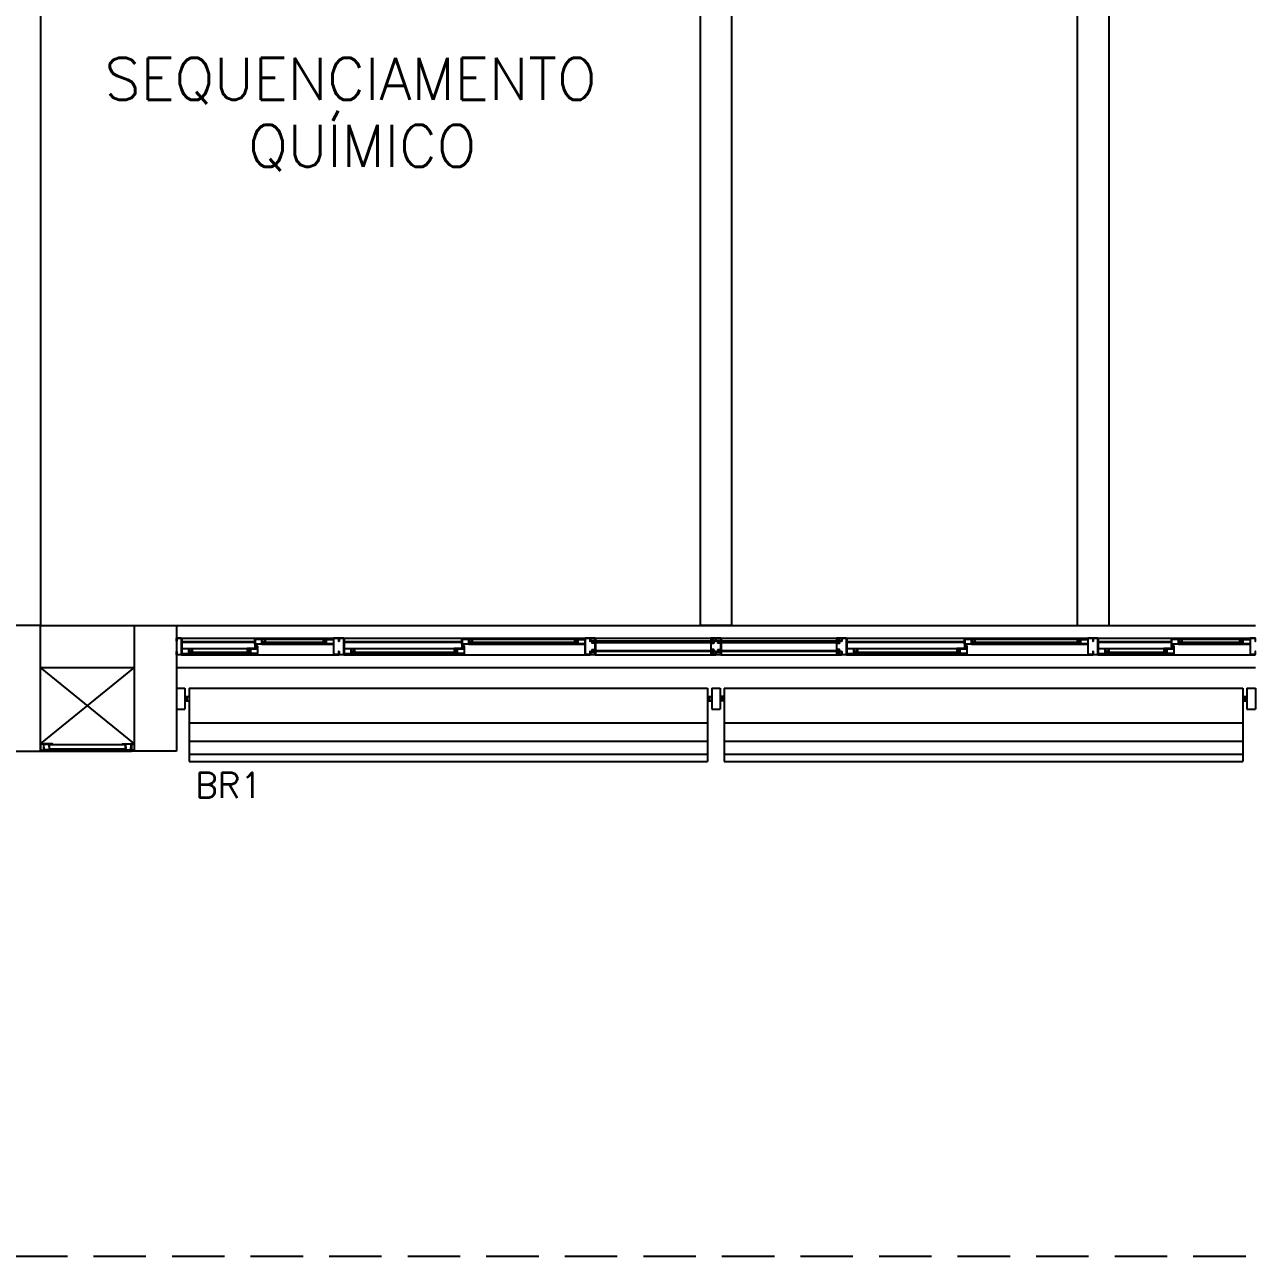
# Model space of a CAD drawing. Header units: millimetres. Extents: x 2686 to 2939, y 1294 to 1441.
# Drawn here: x 2766.4 to 2772.27, y 1419.51 to 1425.39 of the extents above; entities that cross this region are included whole.
import ezdxf

# ---------------------------------------------------------------- set-up
doc = ezdxf.new("R2010")
doc.units = ezdxf.units.MM
doc.linetypes.add('HIDDEN', pattern=[0.375, 0.25, -0.125])
for name, color, linetype in [('AR-ALV', 2, 'Continuous'), ('AR-BRISES', 1, 'Continuous'), ('AR-ESQ', 1, 'Continuous'), ('AR-ESTC', 3, 'Continuous'), ('AR-PEITORIL', 1, 'Continuous'), ('AR-PROJ', 1, 'HIDDEN'), ('BR-LINHAS', 1, 'Continuous'), ('BR-MONTANTE', 242, 'Continuous'), ('BR-PAINEL', 1, 'Continuous'), ('BR-SUPORTE', 1, 'Continuous'), ('BR-TEXTO', 2, 'Continuous'), ('DT-ESQ-BAGUETE-C', 1, 'Continuous'), ('DT-ESQ-BAGUETE-V', 1, 'Continuous'), ('DT-ESQ-CHAPA DOBRADA-V', 1, 'Continuous'), ('DT-ESQ-MARCO-V', 1, 'Continuous'), ('DT-ESQ-PERFIL CADEIRA-C', 2, 'Continuous'), ('DT-ESQ-PERFIL CADEIRA-V', 2, 'Continuous'), ('DT-ESQ-PERFIL U SIMPLES-C', 2, 'Continuous'), ('DT-ESQ-PERFIL U-C', 2, 'Continuous'), ('DT-ESQ-PERFIL U-V', 1, 'Continuous'), ('DT-ESQ-VENEZIANA-C', 1, 'Continuous'), ('DT-ESQ-VENEZIANA-V', 1, 'Continuous'), ('DT-ESQ-VIDRO-C', 2, 'Continuous'), ('DT-ESQ-VIDRO-V', 71, 'Continuous'), ('DT-TXTMOD', 1, 'Continuous'), ('PLAT-CONG', 7, 'Continuous'), ('TEXTO', 2, 'Continuous')]:
    doc.layers.add(name, color=color, linetype=linetype)
doc.styles.add('S10', font='simplex.shx', dxfattribs={"height": 0.1})
doc.styles.add('S12', font='simplex.shx', dxfattribs={"width": 1.1, "height": 0.12})
doc.styles.add('UNB-100', font='simplex.shx', dxfattribs={"height": 0.2})

# ---------------------------------------------------------------- blocks, each defined once
blk = doc.blocks.new('A$C34151AAB')
at = {"layer": 'AR-PROJ'}
blk.add_line((29.4449, 17.7097), (1.7321, 17.7097), dxfattribs=at)
blk = doc.blocks.new('EF31-P')
at = {"layer": 'DT-ESQ-BAGUETE-C', "ltscale": 0.1}
for points in [[(0.0735, -0.125), (0.06, -0.125), (0.06, -0.1235), (0.073, -0.1235, 0.414214), (0.0735, -0.123), (0.0735, -0.112, 0.414214), (0.073, -0.1115), (0.06, -0.1115), (0.06, -0.11), (0.0735, -0.11, -0.414214), (0.075, -0.1115), (0.075, -0.1235, -0.414214)], [(0.339, -0.125), (0.3525, -0.125), (0.3525, -0.1235), (0.3395, -0.1235, -0.414214), (0.339, -0.123), (0.339, -0.112, -0.414214), (0.3395, -0.1115), (0.3525, -0.1115), (0.3525, -0.11), (0.339, -0.11, 0.414214), (0.3375, -0.1115), (0.3375, -0.1235, 0.414214)], [(0.4225, -0.08), (0.409, -0.08), (0.409, -0.0785), (0.422, -0.0785, 0.414214), (0.4225, -0.078), (0.4225, -0.067, 0.414214), (0.422, -0.0665), (0.409, -0.0665), (0.409, -0.065), (0.4225, -0.065, -0.414214), (0.424, -0.0665), (0.424, -0.0785, -0.414214)], [(0.7015, -0.08), (0.715, -0.08), (0.715, -0.0785), (0.702, -0.0785, -0.414214), (0.7015, -0.078), (0.7015, -0.067, -0.414214), (0.702, -0.0665), (0.715, -0.0665), (0.715, -0.065), (0.7015, -0.065, 0.414214), (0.7, -0.0665), (0.7, -0.0785, 0.414214)], [(0.8485, -0.125), (0.835, -0.125), (0.835, -0.1235), (0.848, -0.1235, 0.414214), (0.8485, -0.123), (0.8485, -0.112, 0.414214), (0.848, -0.1115), (0.835, -0.1115), (0.835, -0.11), (0.8485, -0.11, -0.414214), (0.85, -0.1115), (0.85, -0.1235, -0.414214)], [(1.3265, -0.125), (1.34, -0.125), (1.34, -0.1235), (1.327, -0.1235, -0.414214), (1.3265, -0.123), (1.3265, -0.112, -0.414214), (1.327, -0.1115), (1.34, -0.1115), (1.34, -0.11), (1.3265, -0.11, 0.414214), (1.325, -0.1115), (1.325, -0.1235, 0.414214)], [(1.41, -0.08), (1.3965, -0.08), (1.3965, -0.0785), (1.4095, -0.0785, 0.414214), (1.41, -0.078), (1.41, -0.067, 0.414214), (1.4095, -0.0665), (1.3965, -0.0665), (1.3965, -0.065), (1.41, -0.065, -0.414214), (1.4115, -0.0665), (1.4115, -0.0785, -0.414214)], [(1.9015, -0.08), (1.915, -0.08), (1.915, -0.0785), (1.902, -0.0785, -0.414214), (1.9015, -0.078), (1.9015, -0.067, -0.414214), (1.902, -0.0665), (1.915, -0.0665), (1.915, -0.065), (1.9015, -0.065, 0.414214), (1.9, -0.0665), (1.9, -0.0785, 0.414214)], [(3.2485, -0.125), (3.235, -0.125), (3.235, -0.1235), (3.248, -0.1235, 0.414214), (3.2485, -0.123), (3.2485, -0.112, 0.414214), (3.248, -0.1115), (3.235, -0.1115), (3.235, -0.11), (3.2485, -0.11, -0.414214), (3.25, -0.1115), (3.25, -0.1235, -0.414214)], [(3.7265, -0.125), (3.74, -0.125), (3.74, -0.1235), (3.727, -0.1235, -0.414214), (3.7265, -0.123), (3.7265, -0.112, -0.414214), (3.727, -0.1115), (3.74, -0.1115), (3.74, -0.11), (3.7265, -0.11, 0.414214), (3.725, -0.1115), (3.725, -0.1235, 0.414214)], [(3.81, -0.08), (3.7965, -0.08), (3.7965, -0.0785), (3.8095, -0.0785, 0.414214), (3.81, -0.078), (3.81, -0.067, 0.414214), (3.8095, -0.0665), (3.7965, -0.0665), (3.7965, -0.065), (3.81, -0.065, -0.414214), (3.8115, -0.0665), (3.8115, -0.0785, -0.414214)], [(4.3015, -0.08), (4.315, -0.08), (4.315, -0.0785), (4.302, -0.0785, -0.414214), (4.3015, -0.078), (4.3015, -0.067, -0.414214), (4.302, -0.0665), (4.315, -0.0665), (4.315, -0.065), (4.3015, -0.065, 0.414214), (4.3, -0.0665), (4.3, -0.0785, 0.414214)], [(4.4485, -0.125), (4.435, -0.125), (4.435, -0.1235), (4.448, -0.1235, 0.414214), (4.4485, -0.123), (4.4485, -0.112, 0.414214), (4.448, -0.1115), (4.435, -0.1115), (4.435, -0.11), (4.4485, -0.11, -0.414214), (4.45, -0.1115), (4.45, -0.1235, -0.414214)], [(4.714, -0.125), (4.7275, -0.125), (4.7275, -0.1235), (4.7145, -0.1235, -0.414214), (4.714, -0.123), (4.714, -0.112, -0.414214), (4.7145, -0.1115), (4.7275, -0.1115), (4.7275, -0.11), (4.714, -0.11, 0.414214), (4.7125, -0.1115), (4.7125, -0.1235, 0.414214)], [(4.7975, -0.08), (4.784, -0.08), (4.784, -0.0785), (4.797, -0.0785, 0.414214), (4.7975, -0.078), (4.7975, -0.067, 0.414214), (4.797, -0.0665), (4.784, -0.0665), (4.784, -0.065), (4.7975, -0.065, -0.414214), (4.799, -0.0665), (4.799, -0.0785, -0.414214)], [(5.0765, -0.08), (5.09, -0.08), (5.09, -0.0785), (5.077, -0.0785, -0.414214), (5.0765, -0.078), (5.0765, -0.067, -0.414214), (5.077, -0.0665), (5.09, -0.0665), (5.09, -0.065), (5.0765, -0.065, 0.414214), (5.075, -0.0665), (5.075, -0.0785, 0.414214)]]:
    blk.add_lwpolyline(points, format="xyb", close=True, dxfattribs=at)
at = {"layer": 'DT-ESQ-BAGUETE-V', "ltscale": 0.1}
for p, q in [((0.0735, -0.11), (0.339, -0.11)), ((0.4225, -0.065), (0.7015, -0.065)), ((0.8485, -0.11), (1.3265, -0.11)), ((1.41, -0.065), (1.9015, -0.065)), ((3.2485, -0.11), (3.7265, -0.11)), ((3.81, -0.065), (4.3015, -0.065)), ((4.4485, -0.11), (4.714, -0.11)), ((4.7975, -0.065), (5.0765, -0.065))]:
    blk.add_line(p, q, dxfattribs=at)
at = {"layer": 'DT-ESQ-CHAPA DOBRADA-V', "ltscale": 0.1}
for p, q in [((0.025, -0.077), (0.374, -0.077)), ((0.025, -0.08), (0.374, -0.08)), ((0.8, -0.077), (1.3615, -0.077)), ((0.8, -0.08), (1.3615, -0.08)), ((3.2, -0.077), (3.7615, -0.077)), ((3.2, -0.08), (3.7615, -0.08)), ((4.4, -0.077), (4.749, -0.077)), ((4.4, -0.08), (4.749, -0.08))]:
    blk.add_line(p, q, dxfattribs=at)
at = {"layer": 'DT-ESQ-MARCO-V', "ltscale": 0.1}
for p, q in [((1.9985, -0.06), (2.5515, -0.06)), ((2.5985, -0.06), (3.1515, -0.06)), ((1.9985, -0.14), (2.5515, -0.14)), ((2.5985, -0.14), (3.1515, -0.14))]:
    blk.add_line(p, q, dxfattribs=at)
at = {"layer": 'DT-ESQ-PERFIL CADEIRA-C', "ltscale": 0.1}
for p, q in [((0.376, -0.0885), (0.4225, -0.0885)), ((0.75, -0.0885), (0.7015, -0.0885)), ((1.3635, -0.0885), (1.41, -0.0885)), ((1.95, -0.0885), (1.9015, -0.0885)), ((3.7635, -0.0885), (3.81, -0.0885)), ((4.35, -0.0885), (4.3015, -0.0885)), ((4.751, -0.0885), (4.7975, -0.0885)), ((5.125, -0.0885), (5.0765, -0.0885)), ((0.025, -0.1335), (0.0735, -0.1335)), ((0.3855, -0.1335), (0.339, -0.1335)), ((0.8, -0.1335), (0.8485, -0.1335)), ((1.373, -0.1335), (1.3265, -0.1335)), ((3.2, -0.1335), (3.2485, -0.1335)), ((3.773, -0.1335), (3.7265, -0.1335)), ((4.4, -0.1335), (4.4485, -0.1335)), ((4.7605, -0.1335), (4.714, -0.1335))]:
    blk.add_line(p, q, dxfattribs=at)
for points in [[(0.0735, -0.135), (0.025, -0.135), (0.025, -0.1335), (0.06, -0.1335, -0.198912), (0.0589, -0.1331, -0.198913), (0.0585, -0.132), (0.0585, -0.112, 0.414214), (0.058, -0.1115), (0.025, -0.1115), (0.025, -0.11), (0.0585, -0.11, -0.414214), (0.06, -0.1115), (0.06, -0.1235), (0.06, -0.125), (0.06, -0.132), (0.0735, -0.132, -1)], [(0.339, -0.132, 1), (0.339, -0.135), (0.3855, -0.135, 0.414214), (0.3875, -0.133), (0.3875, -0.112, 0.414214), (0.3855, -0.11), (0.354, -0.11, 0.414214), (0.3525, -0.1115), (0.3525, -0.132)], [(0.3525, -0.1335, 0.198913), (0.3536, -0.1331, 0.198913), (0.354, -0.132), (0.354, -0.112, -0.414214), (0.3545, -0.1115), (0.3855, -0.1115, -0.414214), (0.386, -0.112), (0.386, -0.133, -0.414214), (0.3855, -0.1335)], [(0.4225, -0.087, -1), (0.4225, -0.09), (0.376, -0.09, -0.414214), (0.374, -0.088), (0.374, -0.067, -0.414214), (0.376, -0.065), (0.4075, -0.065, -0.414214), (0.409, -0.0665), (0.409, -0.087)], [(0.409, -0.0885, -0.198913), (0.4079, -0.0881, -0.198913), (0.4075, -0.087), (0.4075, -0.067, 0.414214), (0.407, -0.0665), (0.376, -0.0665, 0.414214), (0.3755, -0.067), (0.3755, -0.088, 0.414214), (0.376, -0.0885)], [(0.7015, -0.09), (0.75, -0.09), (0.75, -0.0885), (0.715, -0.0885, 0.198912), (0.7161, -0.0881, 0.198913), (0.7165, -0.087), (0.7165, -0.067, -0.414214), (0.717, -0.0665), (0.75, -0.0665), (0.75, -0.065), (0.7165, -0.065, 0.414214), (0.715, -0.0665), (0.715, -0.0785), (0.715, -0.08), (0.715, -0.087), (0.7015, -0.087, 1)], [(0.8485, -0.135), (0.8, -0.135), (0.8, -0.1335), (0.835, -0.1335, -0.198912), (0.8339, -0.1331, -0.198913), (0.8335, -0.132), (0.8335, -0.112, 0.414214), (0.833, -0.1115), (0.8, -0.1115), (0.8, -0.11), (0.8335, -0.11, -0.414214), (0.835, -0.1115), (0.835, -0.1235), (0.835, -0.125), (0.835, -0.132), (0.8485, -0.132, -1)], [(1.3265, -0.132, 1), (1.3265, -0.135), (1.373, -0.135, 0.414214), (1.375, -0.133), (1.375, -0.112, 0.414214), (1.373, -0.11), (1.3415, -0.11, 0.414214), (1.34, -0.1115), (1.34, -0.132)], [(1.34, -0.1335, 0.198913), (1.3411, -0.1331, 0.198913), (1.3415, -0.132), (1.3415, -0.112, -0.414214), (1.342, -0.1115), (1.373, -0.1115, -0.414214), (1.3735, -0.112), (1.3735, -0.133, -0.414214), (1.373, -0.1335)], [(1.41, -0.087, -1), (1.41, -0.09), (1.3635, -0.09, -0.414214), (1.3615, -0.088), (1.3615, -0.067, -0.414214), (1.3635, -0.065), (1.395, -0.065, -0.414214), (1.3965, -0.0665), (1.3965, -0.087)], [(1.3965, -0.0885, -0.198913), (1.3954, -0.0881, -0.198913), (1.395, -0.087), (1.395, -0.067, 0.414214), (1.3945, -0.0665), (1.3635, -0.0665, 0.414214), (1.363, -0.067), (1.363, -0.088, 0.414214), (1.3635, -0.0885)], [(1.9015, -0.09), (1.95, -0.09), (1.95, -0.0885), (1.915, -0.0885, 0.198912), (1.9161, -0.0881, 0.198913), (1.9165, -0.087), (1.9165, -0.067, -0.414214), (1.917, -0.0665), (1.95, -0.0665), (1.95, -0.065), (1.9165, -0.065, 0.414214), (1.915, -0.0665), (1.915, -0.0785), (1.915, -0.08), (1.915, -0.087), (1.9015, -0.087, 1)], [(3.2485, -0.135), (3.2, -0.135), (3.2, -0.1335), (3.235, -0.1335, -0.198912), (3.2339, -0.1331, -0.198913), (3.2335, -0.132), (3.2335, -0.112, 0.414214), (3.233, -0.1115), (3.2, -0.1115), (3.2, -0.11), (3.2335, -0.11, -0.414214), (3.235, -0.1115), (3.235, -0.1235), (3.235, -0.125), (3.235, -0.132), (3.2485, -0.132, -1)], [(3.7265, -0.132, 1), (3.7265, -0.135), (3.773, -0.135, 0.414214), (3.775, -0.133), (3.775, -0.112, 0.414214), (3.773, -0.11), (3.7415, -0.11, 0.414214), (3.74, -0.1115), (3.74, -0.132)], [(3.74, -0.1335, 0.198913), (3.7411, -0.1331, 0.198913), (3.7415, -0.132), (3.7415, -0.112, -0.414214), (3.742, -0.1115), (3.773, -0.1115, -0.414214), (3.7735, -0.112), (3.7735, -0.133, -0.414214), (3.773, -0.1335)], [(3.81, -0.087, -1), (3.81, -0.09), (3.7635, -0.09, -0.414214), (3.7615, -0.088), (3.7615, -0.067, -0.414214), (3.7635, -0.065), (3.795, -0.065, -0.414214), (3.7965, -0.0665), (3.7965, -0.087)], [(3.7965, -0.0885, -0.198913), (3.7954, -0.0881, -0.198913), (3.795, -0.087), (3.795, -0.067, 0.414214), (3.7945, -0.0665), (3.7635, -0.0665, 0.414214), (3.763, -0.067), (3.763, -0.088, 0.414214), (3.7635, -0.0885)], [(4.3015, -0.09), (4.35, -0.09), (4.35, -0.0885), (4.315, -0.0885, 0.198912), (4.3161, -0.0881, 0.198913), (4.3165, -0.087), (4.3165, -0.067, -0.414214), (4.317, -0.0665), (4.35, -0.0665), (4.35, -0.065), (4.3165, -0.065, 0.414214), (4.315, -0.0665), (4.315, -0.0785), (4.315, -0.08), (4.315, -0.087), (4.3015, -0.087, 1)], [(4.4485, -0.135), (4.4, -0.135), (4.4, -0.1335), (4.435, -0.1335, -0.198912), (4.4339, -0.1331, -0.198913), (4.4335, -0.132), (4.4335, -0.112, 0.414214), (4.433, -0.1115), (4.4, -0.1115), (4.4, -0.11), (4.4335, -0.11, -0.414214), (4.435, -0.1115), (4.435, -0.1235), (4.435, -0.125), (4.435, -0.132), (4.4485, -0.132, -1)], [(4.714, -0.132, 1), (4.714, -0.135), (4.7605, -0.135, 0.414214), (4.7625, -0.133), (4.7625, -0.112, 0.414214), (4.7605, -0.11), (4.729, -0.11, 0.414214), (4.7275, -0.1115), (4.7275, -0.132)], [(4.7275, -0.1335, 0.198913), (4.7286, -0.1331, 0.198913), (4.729, -0.132), (4.729, -0.112, -0.414214), (4.7295, -0.1115), (4.7605, -0.1115, -0.414214), (4.761, -0.112), (4.761, -0.133, -0.414214), (4.7605, -0.1335)], [(4.7975, -0.087, -1), (4.7975, -0.09), (4.751, -0.09, -0.414214), (4.749, -0.088), (4.749, -0.067, -0.414214), (4.751, -0.065), (4.7825, -0.065, -0.414214), (4.784, -0.0665), (4.784, -0.087)], [(4.784, -0.0885, -0.198913), (4.7829, -0.0881, -0.198913), (4.7825, -0.087), (4.7825, -0.067, 0.414214), (4.782, -0.0665), (4.751, -0.0665, 0.414214), (4.7505, -0.067), (4.7505, -0.088, 0.414214), (4.751, -0.0885)], [(5.0765, -0.09), (5.125, -0.09), (5.125, -0.0885), (5.09, -0.0885, 0.198912), (5.0911, -0.0881, 0.198913), (5.0915, -0.087), (5.0915, -0.067, -0.414214), (5.092, -0.0665), (5.125, -0.0665), (5.125, -0.065), (5.0915, -0.065, 0.414214), (5.09, -0.0665), (5.09, -0.0785), (5.09, -0.08), (5.09, -0.087), (5.0765, -0.087, 1)]]:
    blk.add_lwpolyline(points, format="xyb", close=True, dxfattribs=at)
at = {"layer": 'DT-ESQ-PERFIL CADEIRA-V', "ltscale": 0.1}
for p, q in [((0.4075, -0.09), (0.7015, -0.09)), ((1.395, -0.09), (1.9015, -0.09)), ((3.795, -0.09), (4.3015, -0.09)), ((4.7825, -0.09), (5.0765, -0.09)), ((0.0735, -0.135), (0.339, -0.135)), ((0.8485, -0.135), (1.3265, -0.135)), ((3.2485, -0.135), (3.7265, -0.135)), ((4.4485, -0.135), (4.714, -0.135))]:
    blk.add_line(p, q, dxfattribs=at)
at = {"layer": 'DT-ESQ-PERFIL U SIMPLES-C', "ltscale": 0.1}
for points in [[(0.376, -0.102), (0.384, -0.102), (0.384, -0.1005), (0.376, -0.1005, -0.414214), (0.3755, -0.1), (0.3755, -0.092, -0.414214), (0.376, -0.0915), (0.384, -0.0915), (0.384, -0.09), (0.376, -0.09, 0.414214), (0.374, -0.092), (0.374, -0.1, 0.414214)], [(0.3855, -0.098), (0.3775, -0.098), (0.3775, -0.0995), (0.3855, -0.0995, -0.414214), (0.386, -0.1), (0.386, -0.108, -0.414214), (0.3855, -0.1085), (0.3775, -0.1085), (0.3775, -0.11), (0.3855, -0.11, 0.414214), (0.3875, -0.108), (0.3875, -0.1, 0.414214)], [(1.3635, -0.102), (1.3715, -0.102), (1.3715, -0.1005), (1.3635, -0.1005, -0.414214), (1.363, -0.1), (1.363, -0.092, -0.414214), (1.3635, -0.0915), (1.3715, -0.0915), (1.3715, -0.09), (1.3635, -0.09, 0.414214), (1.3615, -0.092), (1.3615, -0.1, 0.414214)], [(1.373, -0.098), (1.365, -0.098), (1.365, -0.0995), (1.373, -0.0995, -0.414214), (1.3735, -0.1), (1.3735, -0.108, -0.414214), (1.373, -0.1085), (1.365, -0.1085), (1.365, -0.11), (1.373, -0.11, 0.414214), (1.375, -0.108), (1.375, -0.1, 0.414214)], [(3.7635, -0.102), (3.7715, -0.102), (3.7715, -0.1005), (3.7635, -0.1005, -0.414214), (3.763, -0.1), (3.763, -0.092, -0.414214), (3.7635, -0.0915), (3.7715, -0.0915), (3.7715, -0.09), (3.7635, -0.09, 0.414214), (3.7615, -0.092), (3.7615, -0.1, 0.414214)], [(3.773, -0.098), (3.765, -0.098), (3.765, -0.0995), (3.773, -0.0995, -0.414214), (3.7735, -0.1), (3.7735, -0.108, -0.414214), (3.773, -0.1085), (3.765, -0.1085), (3.765, -0.11), (3.773, -0.11, 0.414214), (3.775, -0.108), (3.775, -0.1, 0.414214)], [(4.751, -0.102), (4.759, -0.102), (4.759, -0.1005), (4.751, -0.1005, -0.414214), (4.7505, -0.1), (4.7505, -0.092, -0.414214), (4.751, -0.0915), (4.759, -0.0915), (4.759, -0.09), (4.751, -0.09, 0.414214), (4.749, -0.092), (4.749, -0.1, 0.414214)], [(4.7605, -0.098), (4.7525, -0.098), (4.7525, -0.0995), (4.7605, -0.0995, -0.414214), (4.761, -0.1), (4.761, -0.108, -0.414214), (4.7605, -0.1085), (4.7525, -0.1085), (4.7525, -0.11), (4.7605, -0.11, 0.414214), (4.7625, -0.108), (4.7625, -0.1, 0.414214)]]:
    blk.add_lwpolyline(points, format="xyb", close=True, dxfattribs=at)
at = {"layer": 'DT-ESQ-PERFIL U-C', "ltscale": 0.1}
for points in [[(0, -0.0615, -0.414214), (0.0015, -0.06), (0.0235, -0.06, -0.414214), (0.025, -0.0615), (0.025, -0.1385, -0.414214), (0.0235, -0.14), (0.0015, -0.14, -0.414214), (0, -0.1385), (0, -0.125), (0.0015, -0.125), (0.0015, -0.138, 0.414214), (0.002, -0.1385), (0.023, -0.1385, 0.414214), (0.0235, -0.138), (0.0235, -0.062, 0.414214), (0.023, -0.0615), (0.002, -0.0615, 0.414214), (0.0015, -0.062), (0.0015, -0.075), (0, -0.075)], [(0.775, -0.0615, 0.414214), (0.7735, -0.06), (0.7515, -0.06, 0.414214), (0.75, -0.0615), (0.75, -0.1385, 0.414214), (0.7515, -0.14), (0.7735, -0.14, 0.414214), (0.775, -0.1385), (0.775, -0.125), (0.7735, -0.125), (0.7735, -0.138, -0.414214), (0.773, -0.1385), (0.752, -0.1385, -0.414214), (0.7515, -0.138), (0.7515, -0.062, -0.414214), (0.752, -0.0615), (0.773, -0.0615, -0.414214), (0.7735, -0.062), (0.7735, -0.075), (0.775, -0.075)], [(0.775, -0.0615, -0.414214), (0.7765, -0.06), (0.7985, -0.06, -0.414214), (0.8, -0.0615), (0.8, -0.1385, -0.414214), (0.7985, -0.14), (0.7765, -0.14, -0.414214), (0.775, -0.1385), (0.775, -0.125), (0.7765, -0.125), (0.7765, -0.138, 0.414214), (0.777, -0.1385), (0.798, -0.1385, 0.414214), (0.7985, -0.138), (0.7985, -0.062, 0.414214), (0.798, -0.0615), (0.777, -0.0615, 0.414214), (0.7765, -0.062), (0.7765, -0.075), (0.775, -0.075)], [(1.975, -0.0615, 0.414214), (1.9735, -0.06), (1.9515, -0.06, 0.414214), (1.95, -0.0615), (1.95, -0.1385, 0.414214), (1.9515, -0.14), (1.9735, -0.14, 0.414214), (1.975, -0.1385), (1.975, -0.125), (1.9735, -0.125), (1.9735, -0.138, -0.414214), (1.973, -0.1385), (1.952, -0.1385, -0.414214), (1.9515, -0.138), (1.9515, -0.062, -0.414214), (1.952, -0.0615), (1.973, -0.0615, -0.414214), (1.9735, -0.062), (1.9735, -0.075), (1.975, -0.075)], [(2, -0.1285), (2, -0.1385, -0.414214), (1.9985, -0.14), (1.9765, -0.14, -0.414214), (1.975, -0.1385), (1.975, -0.125), (1.9765, -0.125), (1.9765, -0.138, 0.414214), (1.977, -0.1385), (1.998, -0.1385, 0.414214), (1.9985, -0.138), (1.9985, -0.1285), (1.9855, -0.1285, -0.414214), (1.984, -0.127), (1.984, -0.117, -0.414214), (1.9855, -0.1155), (1.9985, -0.1155), (1.9985, -0.0845), (1.9855, -0.0845, -0.414214), (1.984, -0.083), (1.984, -0.073, -0.414214), (1.9855, -0.0715), (1.9985, -0.0715), (1.9985, -0.062, 0.414214), (1.998, -0.0615), (1.977, -0.0615, 0.414214), (1.9765, -0.062), (1.9765, -0.075), (1.975, -0.075), (1.975, -0.0615, -0.414214), (1.9765, -0.06), (1.9985, -0.06, -0.414214), (2, -0.0615), (2, -0.0715, -0.414214), (1.9985, -0.073), (1.9855, -0.073), (1.9855, -0.083), (1.9985, -0.083), (1.9985, -0.083, -0.414214), (2, -0.0845), (2, -0.1155, -0.414214), (1.9985, -0.117), (1.9985, -0.117), (1.9855, -0.117), (1.9855, -0.127), (1.9985, -0.127, -0.414214)], [(2.55, -0.1285), (2.55, -0.1385, 0.414214), (2.5515, -0.14), (2.5735, -0.14, 0.414214), (2.575, -0.1385), (2.575, -0.125), (2.5735, -0.125), (2.5735, -0.138, -0.414214), (2.573, -0.1385), (2.552, -0.1385, -0.414214), (2.5515, -0.138), (2.5515, -0.1285), (2.5645, -0.1285, 0.414214), (2.566, -0.127), (2.566, -0.117, 0.414214), (2.5645, -0.1155), (2.5515, -0.1155), (2.5515, -0.0845), (2.5645, -0.0845, 0.414214), (2.566, -0.083), (2.566, -0.073, 0.414214), (2.5645, -0.0715), (2.5515, -0.0715), (2.5515, -0.062, -0.414214), (2.552, -0.0615), (2.573, -0.0615, -0.414214), (2.5735, -0.062), (2.5735, -0.075), (2.575, -0.075), (2.575, -0.0615, 0.414214), (2.5735, -0.06), (2.5515, -0.06, 0.414214), (2.55, -0.0615), (2.55, -0.0715, 0.414214), (2.5515, -0.073), (2.5645, -0.073), (2.5645, -0.083), (2.5515, -0.083), (2.5515, -0.083, 0.414214), (2.55, -0.0845), (2.55, -0.1155, 0.414214), (2.5515, -0.117), (2.5515, -0.117), (2.5645, -0.117), (2.5645, -0.127), (2.5515, -0.127, 0.414214)], [(2.6, -0.1285), (2.6, -0.1385, -0.414214), (2.5985, -0.14), (2.5765, -0.14, -0.414214), (2.575, -0.1385), (2.575, -0.125), (2.5765, -0.125), (2.5765, -0.138, 0.414214), (2.577, -0.1385), (2.598, -0.1385, 0.414214), (2.5985, -0.138), (2.5985, -0.1285), (2.5855, -0.1285, -0.414214), (2.584, -0.127), (2.584, -0.117, -0.414214), (2.5855, -0.1155), (2.5985, -0.1155), (2.5985, -0.0845), (2.5855, -0.0845, -0.414214), (2.584, -0.083), (2.584, -0.073, -0.414214), (2.5855, -0.0715), (2.5985, -0.0715), (2.5985, -0.062, 0.414214), (2.598, -0.0615), (2.577, -0.0615, 0.414214), (2.5765, -0.062), (2.5765, -0.075), (2.575, -0.075), (2.575, -0.0615, -0.414214), (2.5765, -0.06), (2.5985, -0.06, -0.414214), (2.6, -0.0615), (2.6, -0.0715, -0.414214), (2.5985, -0.073), (2.5855, -0.073), (2.5855, -0.083), (2.5985, -0.083), (2.5985, -0.083, -0.414214), (2.6, -0.0845), (2.6, -0.1155, -0.414214), (2.5985, -0.117), (2.5985, -0.117), (2.5855, -0.117), (2.5855, -0.127), (2.5985, -0.127, -0.414214)], [(3.15, -0.1285), (3.15, -0.1385, 0.414214), (3.1515, -0.14), (3.1735, -0.14, 0.414214), (3.175, -0.1385), (3.175, -0.125), (3.1735, -0.125), (3.1735, -0.138, -0.414214), (3.173, -0.1385), (3.152, -0.1385, -0.414214), (3.1515, -0.138), (3.1515, -0.1285), (3.1645, -0.1285, 0.414214), (3.166, -0.127), (3.166, -0.117, 0.414214), (3.1645, -0.1155), (3.1515, -0.1155), (3.1515, -0.0845), (3.1645, -0.0845, 0.414214), (3.166, -0.083), (3.166, -0.073, 0.414214), (3.1645, -0.0715), (3.1515, -0.0715), (3.1515, -0.062, -0.414214), (3.152, -0.0615), (3.173, -0.0615, -0.414214), (3.1735, -0.062), (3.1735, -0.075), (3.175, -0.075), (3.175, -0.0615, 0.414214), (3.1735, -0.06), (3.1515, -0.06, 0.414214), (3.15, -0.0615), (3.15, -0.0715, 0.414214), (3.1515, -0.073), (3.1645, -0.073), (3.1645, -0.083), (3.1515, -0.083), (3.1515, -0.083, 0.414214), (3.15, -0.0845), (3.15, -0.1155, 0.414214), (3.1515, -0.117), (3.1515, -0.117), (3.1645, -0.117), (3.1645, -0.127), (3.1515, -0.127, 0.414214)], [(3.175, -0.0615, -0.414214), (3.1765, -0.06), (3.1985, -0.06, -0.414214), (3.2, -0.0615), (3.2, -0.1385, -0.414214), (3.1985, -0.14), (3.1765, -0.14, -0.414214), (3.175, -0.1385), (3.175, -0.125), (3.1765, -0.125), (3.1765, -0.138, 0.414214), (3.177, -0.1385), (3.198, -0.1385, 0.414214), (3.1985, -0.138), (3.1985, -0.062, 0.414214), (3.198, -0.0615), (3.177, -0.0615, 0.414214), (3.1765, -0.062), (3.1765, -0.075), (3.175, -0.075)], [(4.375, -0.0615, 0.414214), (4.3735, -0.06), (4.3515, -0.06, 0.414214), (4.35, -0.0615), (4.35, -0.1385, 0.414214), (4.3515, -0.14), (4.3735, -0.14, 0.414214), (4.375, -0.1385), (4.375, -0.125), (4.3735, -0.125), (4.3735, -0.138, -0.414214), (4.373, -0.1385), (4.352, -0.1385, -0.414214), (4.3515, -0.138), (4.3515, -0.062, -0.414214), (4.352, -0.0615), (4.373, -0.0615, -0.414214), (4.3735, -0.062), (4.3735, -0.075), (4.375, -0.075)], [(4.375, -0.0615, -0.414214), (4.3765, -0.06), (4.3985, -0.06, -0.414214), (4.4, -0.0615), (4.4, -0.1385, -0.414214), (4.3985, -0.14), (4.3765, -0.14, -0.414214), (4.375, -0.1385), (4.375, -0.125), (4.3765, -0.125), (4.3765, -0.138, 0.414214), (4.377, -0.1385), (4.398, -0.1385, 0.414214), (4.3985, -0.138), (4.3985, -0.062, 0.414214), (4.398, -0.0615), (4.377, -0.0615, 0.414214), (4.3765, -0.062), (4.3765, -0.075), (4.375, -0.075)], [(5.15, -0.0615, 0.414214), (5.1485, -0.06), (5.1265, -0.06, 0.414214), (5.125, -0.0615), (5.125, -0.1385, 0.414214), (5.1265, -0.14), (5.1485, -0.14, 0.414214), (5.15, -0.1385), (5.15, -0.125), (5.1485, -0.125), (5.1485, -0.138, -0.414214), (5.148, -0.1385), (5.127, -0.1385, -0.414214), (5.1265, -0.138), (5.1265, -0.062, -0.414214), (5.127, -0.0615), (5.148, -0.0615, -0.414214), (5.1485, -0.062), (5.1485, -0.075), (5.15, -0.075)]]:
    blk.add_lwpolyline(points, format="xyb", close=True, dxfattribs=at)
at = {"layer": 'DT-ESQ-PERFIL U-V', "ltscale": 0.1}
for p, q in [((0.0235, -0.06), (0.7515, -0.06)), ((0.7985, -0.06), (1.9515, -0.06)), ((3.1985, -0.06), (4.3515, -0.06)), ((4.3985, -0.06), (5.1265, -0.06)), ((0.0235, -0.14), (0.7515, -0.14)), ((0.7985, -0.14), (1.9515, -0.14)), ((3.1985, -0.14), (4.3515, -0.14)), ((4.3985, -0.14), (5.1265, -0.14))]:
    blk.add_line(p, q, dxfattribs=at)
at = {"layer": 'DT-ESQ-VIDRO-C', "ltscale": 0.1}
for points in [[(0.7125, -0.085), (0.7125, -0.082), (0.4115, -0.082), (0.4115, -0.085)], [(1.9125, -0.085), (1.9125, -0.082), (1.399, -0.082), (1.399, -0.085)], [(2.5625, -0.081), (2.5625, -0.075), (1.9875, -0.075), (1.9875, -0.081)], [(3.1625, -0.081), (3.1625, -0.075), (2.5875, -0.075), (2.5875, -0.081)], [(4.3125, -0.085), (4.3125, -0.082), (3.799, -0.082), (3.799, -0.085)], [(5.0875, -0.085), (5.0875, -0.082), (4.7865, -0.082), (4.7865, -0.085)], [(0.063, -0.13), (0.063, -0.127), (0.3495, -0.127), (0.3495, -0.13)], [(0.838, -0.13), (0.838, -0.127), (1.337, -0.127), (1.337, -0.13)], [(3.238, -0.13), (3.238, -0.127), (3.737, -0.127), (3.737, -0.13)], [(4.438, -0.13), (4.438, -0.127), (4.7245, -0.127), (4.7245, -0.13)]]:
    blk.add_lwpolyline(points, close=True, dxfattribs=at)
at = {"layer": 'DT-ESQ-VIDRO-V', "ltscale": 0.1}
for points in [[(2.5625, -0.119), (2.5625, -0.125), (1.9875, -0.125), (1.9875, -0.119)], [(3.1625, -0.119), (3.1625, -0.125), (2.5875, -0.125), (2.5875, -0.119)]]:
    blk.add_lwpolyline(points, close=True, dxfattribs=at)
at = {"layer": 'DT-TXTMOD', "ltscale": 0.1, "style": 'S10', "flags": 3}
for tag, p in [('M01', (0.025, -0.28)), ('M02', (0.3253, -0.28)), ('M03', (0.627, -0.28)), ('M04', (0.9288, -0.28)), ('M05', (1.2306, -0.28)), ('M06', (1.5323, -0.28)), ('M07', (1.8341, -0.28)), ('M08', (2.1359, -0.28)), ('M09', (2.4376, -0.28)), ('M10', (2.7394, -0.28)), ('M11', (3.0412, -0.28)), ('M12', (3.3429, -0.28)), ('M13', (3.6447, -0.28)), ('M14', (3.9464, -0.28)), ('M15', (4.2482, -0.28)), ('M16', (4.55, -0.28)), ('M17', (4.8517, -0.28))]:
    blk.add_attdef(tag, p, '', height=0.1, dxfattribs=at)
blk = doc.blocks.new('BR-MODULO1')
at = {"layer": 'BR-LINHAS'}
for p, q in [((0.06, -0.2648), (2.535, -0.2648)), ((2.615, -0.2648), (5.09, -0.2648)), ((0.06, -0.3524), (2.535, -0.3524)), ((2.615, -0.3524), (5.09, -0.3524)), ((0.06, -0.4147), (2.535, -0.4147)), ((2.615, -0.4147), (5.09, -0.4147))]:
    blk.add_line(p, q, dxfattribs=at)
at = {"layer": 'BR-MONTANTE'}
for p, q in [((0, -0.1), (0, -0.2)), ((0, -0.1), (0.04, -0.1)), ((0.04, -0.1), (0.04, -0.2)), ((2.5547, -0.1), (2.5947, -0.1)), ((2.5547, -0.1), (2.5547, -0.2)), ((2.5947, -0.1), (2.5947, -0.2)), ((5.11, -0.1), (5.11, -0.2)), ((5.11, -0.1), (5.15, -0.1)), ((5.15, -0.1), (5.15, -0.2)), ((0, -0.2), (0.04, -0.2)), ((2.5547, -0.2), (2.5947, -0.2)), ((5.11, -0.2), (5.15, -0.2))]:
    blk.add_line(p, q, dxfattribs=at)
at = {"layer": 'BR-PAINEL'}
for p, q in [((0.06, -0.1), (2.535, -0.1)), ((0.06, -0.1), (0.06, -0.45)), ((2.535, -0.1), (2.535, -0.45)), ((2.615, -0.1), (2.615, -0.45)), ((2.615, -0.1), (5.09, -0.1)), ((5.09, -0.1), (5.09, -0.45)), ((0.06, -0.45), (2.535, -0.45)), ((2.615, -0.45), (5.09, -0.45))]:
    blk.add_line(p, q, dxfattribs=at)
at = {"layer": 'BR-SUPORTE'}
for p, q in [((0.04, -0.14), (0.06, -0.14)), ((0.04, -0.16), (0.06, -0.16)), ((0.05, -0.14), (0.05, -0.16)), ((2.5347, -0.14), (2.5547, -0.14)), ((2.5347, -0.16), (2.5547, -0.16)), ((2.5447, -0.14), (2.5447, -0.16)), ((2.6147, -0.14), (2.5947, -0.14)), ((2.6147, -0.16), (2.5947, -0.16)), ((2.6047, -0.14), (2.6047, -0.16)), ((5.09, -0.14), (5.11, -0.14)), ((5.09, -0.16), (5.11, -0.16)), ((5.1, -0.14), (5.1, -0.16))]:
    blk.add_line(p, q, dxfattribs=at)
blk = doc.blocks.new('A$C201E7DEE')
at = {"layer": 'AR-PROJ'}
blk.add_line((29.4449, 18.2904), (1.7321, 18.2904), dxfattribs=at)
blk = doc.blocks.new('EF01C-P')
at = {"layer": 'DT-ESQ-BAGUETE-C', "ltscale": 0.1}
for points in [[(0.0015, 0.035), (0.015, 0.035), (0.015, 0.0335), (0.0015, 0.0335), (0.0015, 0.005), (0.015, 0.005), (0.015, 0.0035), (0.0015, 0.0035, -0.414214), (0, 0.005), (0, 0.0335, -0.414214)], [(0.4485, 0.035), (0.435, 0.035), (0.435, 0.0335), (0.4485, 0.0335), (0.4485, 0.005), (0.435, 0.005), (0.435, 0.0035), (0.4485, 0.0035, 0.414214), (0.45, 0.005), (0.45, 0.0335, 0.414214)]]:
    blk.add_lwpolyline(points, format="xyb", close=True, dxfattribs=at)
at = {"layer": 'DT-ESQ-PERFIL CADEIRA-C', "ltscale": 0.1}
for points in [[(0.01, 0.0015), (0.01, 0.003), (0.0015, 0.003, 1), (0.0015, 0), (0.015, 0, 0.414214), (0.0165, 0.0015), (0.0165, 0.0335), (0.043, 0.0335)], [(0.043, 0.0065), (0.018, 0.0065), (0.018, 0.0165), (0.0165, 0.0165), (0.0165, 0.0065, 0.414214), (0.018, 0.005), (0.043, 0.005), (0.0565, 0.005, 1), (0.0565, 0.008), (0.043, 0.008), (0.043, 0.02), (0.043, 0.032), (0.0565, 0.032, 1), (0.0565, 0.035), (0.043, 0.035), (0.0165, 0.035, 0.414214), (0.015, 0.0335), (0.015, 0.0015), (0.0015, 0.0015)], [(0.0415, 0.02), (0.0415, 0.032, -0.414214), (0.043, 0.0335), (0.0565, 0.0335)], [(0.0415, 0.02), (0.0415, 0.008, 0.414214), (0.043, 0.0065), (0.0565, 0.0065)], [(0.407, 0.0065), (0.432, 0.0065), (0.432, 0.0165), (0.4335, 0.0165), (0.4335, 0.0065, -0.414214), (0.432, 0.005), (0.407, 0.005), (0.3935, 0.005, -1), (0.3935, 0.008), (0.407, 0.008), (0.407, 0.02), (0.407, 0.032), (0.3935, 0.032, -1), (0.3935, 0.035), (0.407, 0.035), (0.4335, 0.035, -0.414214), (0.435, 0.0335), (0.435, 0.0015), (0.4485, 0.0015)], [(0.4085, 0.02), (0.4085, 0.032, 0.414214), (0.407, 0.0335), (0.3935, 0.0335)], [(0.4085, 0.02), (0.4085, 0.008, -0.414214), (0.407, 0.0065), (0.3935, 0.0065)], [(0.44, 0.0015), (0.44, 0.003), (0.4485, 0.003, -1), (0.4485, 0), (0.435, 0, -0.414214), (0.4335, 0.0015), (0.4335, 0.0335), (0.407, 0.0335)]]:
    blk.add_lwpolyline(points, format="xyb", dxfattribs=at)
at = {"layer": 'DT-ESQ-PERFIL CADEIRA-V', "ltscale": 0.1}
blk.add_line((0.015, 0), (0.435, 0), dxfattribs=at)
at = {"layer": 'DT-ESQ-VENEZIANA-C', "ltscale": 0.1}
for p, q in [((0.043, 0.0105), (0.407, 0.0105)), ((0.043, 0.009), (0.407, 0.009))]:
    blk.add_line(p, q, dxfattribs=at)
at = {"layer": 'DT-ESQ-VENEZIANA-V', "ltscale": 0.1}
blk.add_line((0.043, 0.031), (0.407, 0.031), dxfattribs=at)
at = {"layer": 'DT-TXTMOD', "ltscale": 0.1, "style": 'S10', "flags": 3}
blk.add_attdef('EF01C', (0.0208, -0.14), '', height=0.1, dxfattribs=at)
blk = doc.blocks.new('A$C527D507D')
at = {"layer": 'AR-PROJ'}
blk.add_line((29.4449, 42), (1.7321, 42), dxfattribs=at)

msp = doc.modelspace()

# ---------------------------------------------------------------- linework, layer by layer
at = {"layer": 'AR-ALV'}
for p, q in [((2769.7707, 1430.8499), (2769.7707, 1422.5249)), ((2771.4207, 1430.8499), (2771.4207, 1422.5249)), ((2771.5707, 1430.8499), (2771.5707, 1422.5249)), ((2766.4707, 1425.9749), (2766.4707, 1422.5249)), ((2769.6207, 1425.9749), (2769.6207, 1422.5249)), ((2766.4707, 1422.5249), (2766.9207, 1422.5249)), ((2769.7707, 1422.5249), (2769.6207, 1422.5249)), ((2771.4207, 1422.5249), (2771.5707, 1422.5249)), ((2766.4707, 1422.3249), (2766.9207, 1422.3249))]:
    msp.add_line(p, q, dxfattribs=at)
at = {"layer": 'AR-ESQ'}
for p, q in [((2766.9203, 1421.9595), (2766.4707, 1422.3249)), ((2766.4712, 1421.9595), (2766.9207, 1422.3249))]:
    msp.add_line(p, q, dxfattribs=at)
at = {"layer": 'AR-ESTC'}
for p, q in [((2766.4707, 1422.5249), (2766.2707, 1422.5249)), ((2766.4707, 1421.9249), (2766.4707, 1422.5249)), ((2766.9207, 1422.5249), (2767.1207, 1422.5249)), ((2766.9207, 1421.9249), (2766.9207, 1422.5249)), ((2767.1207, 1422.5249), (2767.1207, 1421.9249)), ((2766.2707, 1421.9249), (2766.4707, 1421.9249)), ((2767.1207, 1421.9249), (2766.9207, 1421.9249))]:
    msp.add_line(p, q, dxfattribs=at)
at = {"layer": 'AR-PEITORIL'}
for p, q in [((2767.1207, 1422.5249), (2772.2707, 1422.5249)), ((2767.1207, 1422.3249), (2772.2707, 1422.3249))]:
    msp.add_line(p, q, dxfattribs=at)

# ---------------------------------------------------------------- block references
at = {"layer": 'AR-BRISES'}
ref = msp.add_blockref('BR-MODULO1', (2767.1207, 1422.3249), dxfattribs=at)
ref.add_attrib('BR', 'BR1', (2767.2092, 1421.7025), dxfattribs={"layer": 'BR-TEXTO', "height": 0.12, "style": 'S12'})
at = {"layer": 'AR-ESQ'}
for name, p in [('EF31-P', (2767.1207, 1422.5249)), ('EF01C-P', (2766.4707, 1421.9249))]:
    msp.add_blockref(name, p, dxfattribs=at)
at = {"layer": 'PLAT-CONG'}
for name, p in [('A$C34151AAB', (2762.6547, 1401.8028)), ('A$C201E7DEE', (2762.6547, 1401.222)), ('A$C527D507D', (2762.6547, 1377.5124))]:
    msp.add_blockref(name, p, dxfattribs=at)

# ---------------------------------------------------------------- texts
at = {"layer": 'TEXTO', "style": 'UNB-100'}
for s, p in [('SEQUENCIAMENTO', (2766.7773, 1425.0345)), ('QUÍMICO', (2767.4633, 1424.7147))]:
    msp.add_text(s, height=0.2, dxfattribs=at).set_placement(p)

doc.saveas('drawing.dxf')
